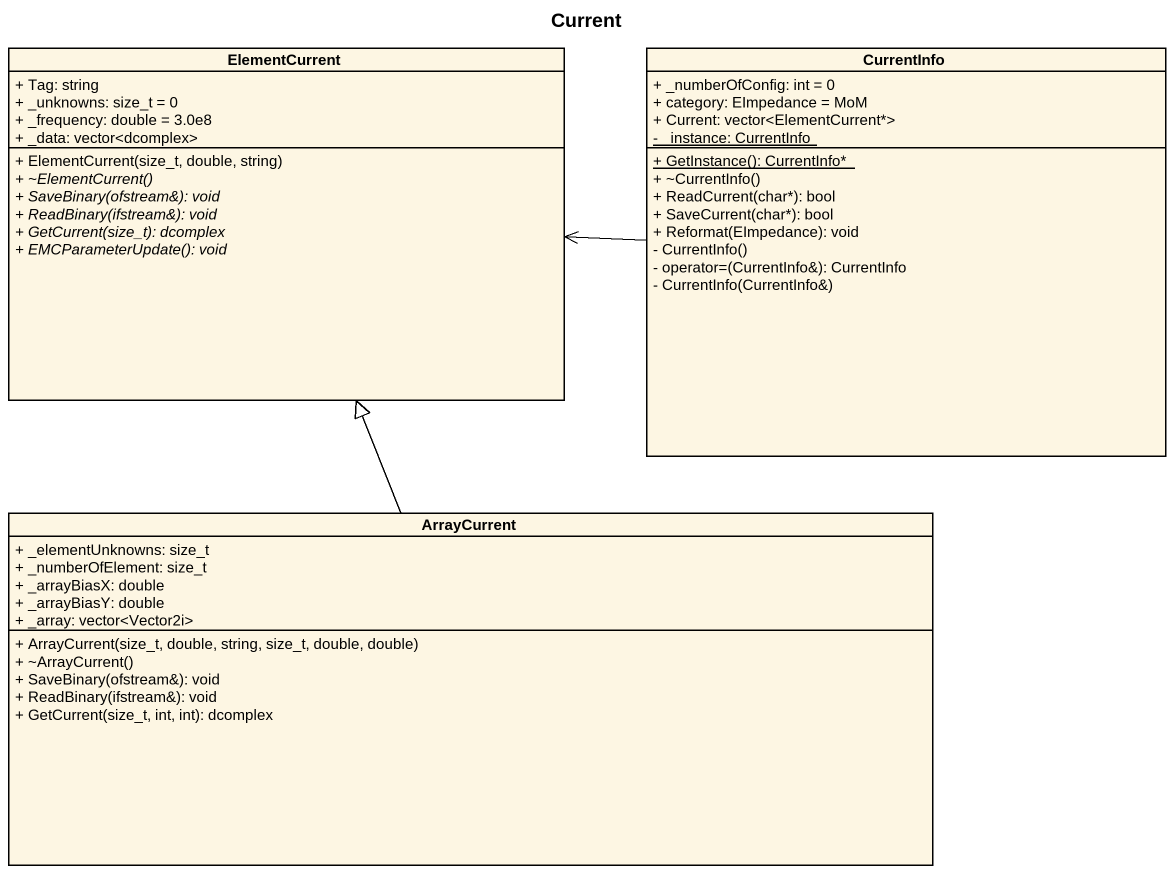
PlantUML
@startuml
title Current
hide circle
hide empty members
skinparam classAttributeIconSize 0
class ElementCurrent {
  + Tag: string
  + _unknowns: size_t = 0
  + _frequency: double = 3.0e8
  + _data: vector<dcomplex>
  + ElementCurrent(size_t, double, string)
  {abstract} + ~ElementCurrent()
  {abstract} + SaveBinary(ofstream&): void
  {abstract} + ReadBinary(ifstream&): void
  {abstract} + GetCurrent(size_t): dcomplex
  {abstract} + EMCParameterUpdate(): void
}
class CurrentInfo {
  + _numberOfConfig: int = 0
  + category: EImpedance = MoM
  + Current: vector<ElementCurrent*>
  {static} - _instance: CurrentInfo
  {static} + GetInstance(): CurrentInfo*
  + ~CurrentInfo()
  + ReadCurrent(char*): bool
  + SaveCurrent(char*): bool
  + Reformat(EImpedance): void
  - CurrentInfo()
  - operator=(CurrentInfo&): CurrentInfo
  - CurrentInfo(CurrentInfo&)
}
class ArrayCurrent {
  + _elementUnknowns: size_t
  + _numberOfElement: size_t
  + _arrayBiasX: double
  + _arrayBiasY: double
  + _array: vector<Vector2i>
  + ArrayCurrent(size_t, double, string, size_t, double, double)
  + ~ArrayCurrent()
  + SaveBinary(ofstream&): void
  + ReadBinary(ifstream&): void
  + GetCurrent(size_t, int, int): dcomplex
}
CurrentInfo -left-> ElementCurrent
ArrayCurrent -up-|> ElementCurrent
@enduml
